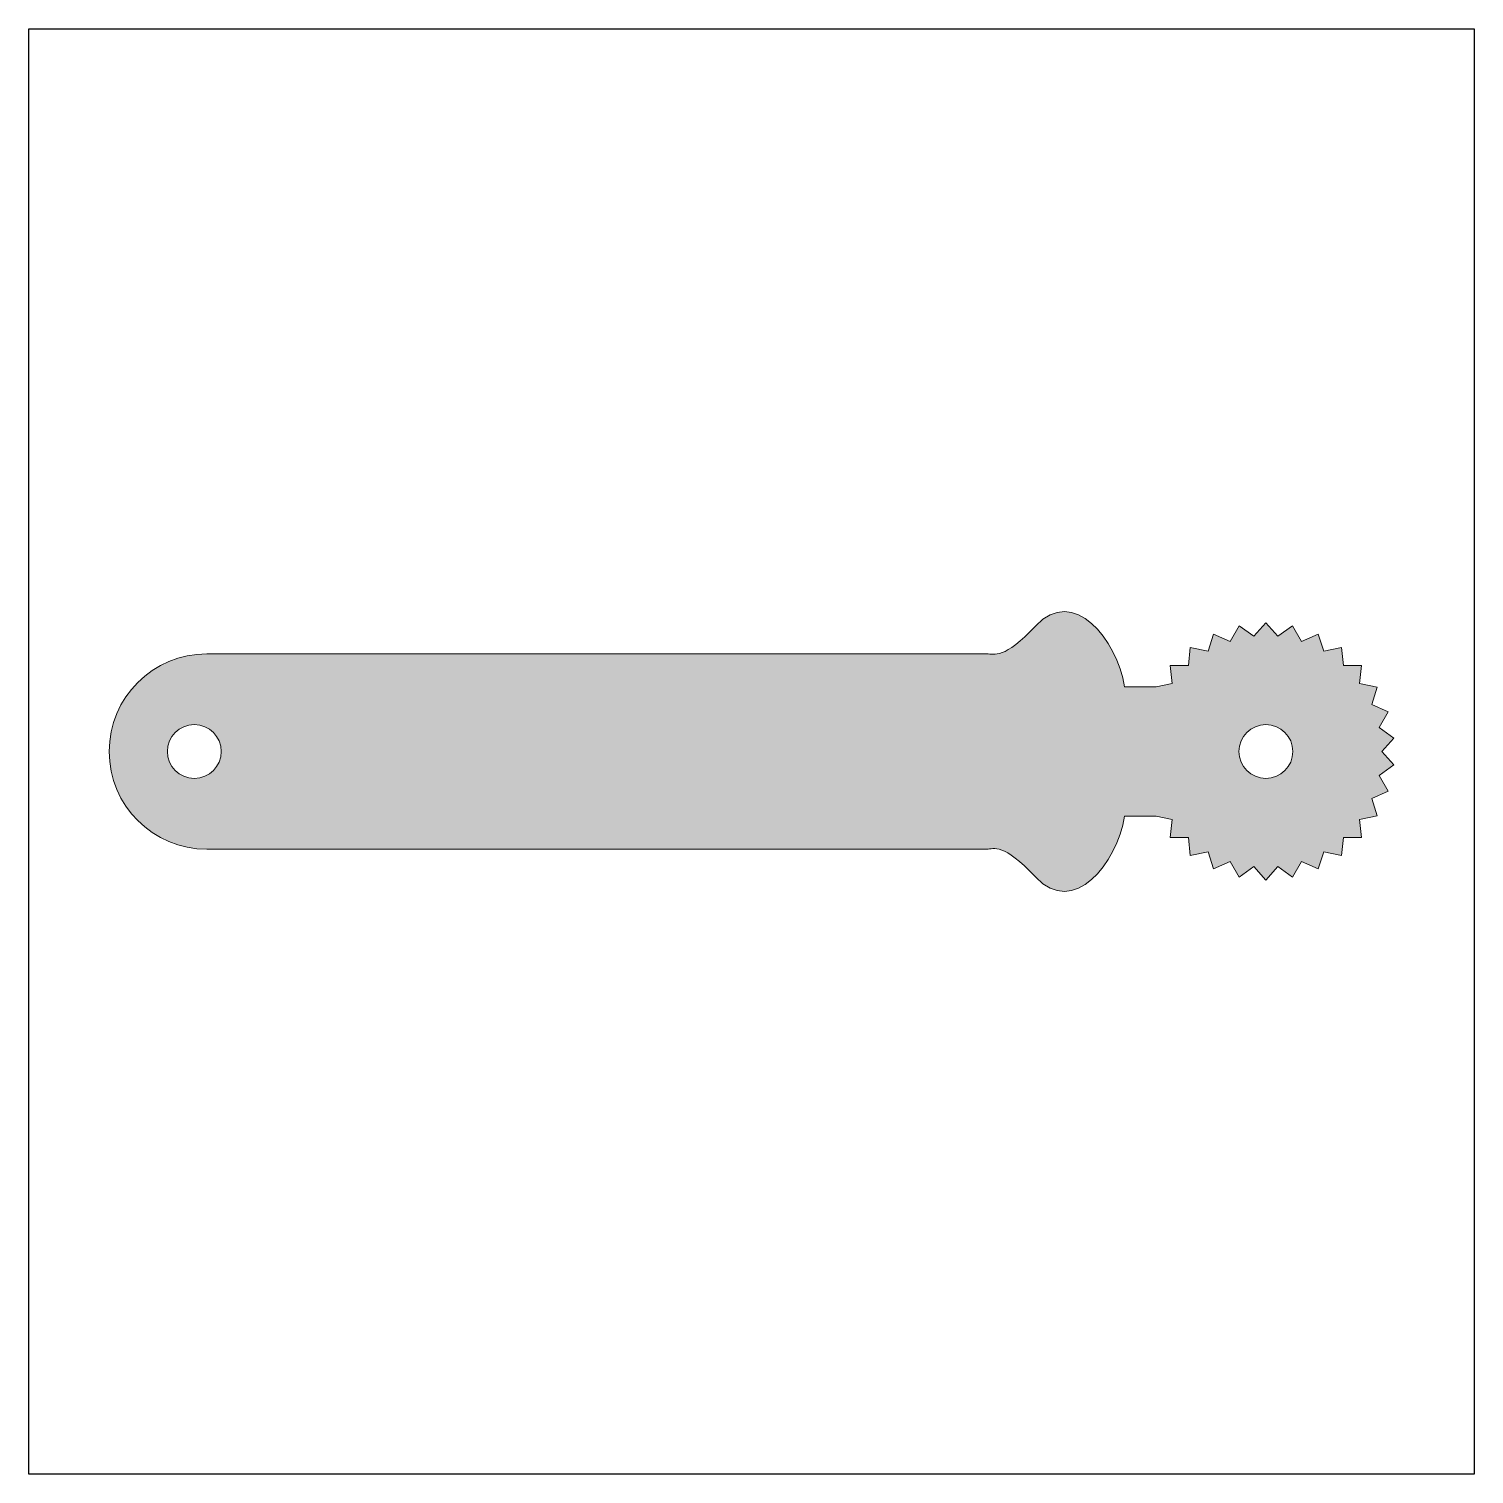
# Model space of a CAD drawing. Header units: inches. Extents: x 0 to 114, y 0 to 114.
import ezdxf

# ---------------------------------------------------------------- set-up
doc = ezdxf.new("R2010")
doc.units = ezdxf.units.IN
doc.header["$MEASUREMENT"] = 0
doc.layers.add('Image Background', color=7, linetype='Continuous')
doc.layers.add('Layer 1', color=7, linetype='Continuous')
picture_1 = doc.add_image_def('image1.png', size_in_pixel=(1350, 1350))

msp = doc.modelspace()

# ---------------------------------------------------------------- hatches: boundary and pattern name
at = {"layer": 'Layer 1', "true_color": 0x3d3356}
h = msp.add_hatch(color=199, dxfattribs=at)
h.dxf.hatch_style = 2
edge = h.paths.add_edge_path()
edge.add_spline(control_points=[(14.08, 49.42), (14.08, 49.42), (75.75, 49.42), (75.75, 49.42), (76.35, 49.42), (77.02, 49.99), (79.63, 47.2), (82.6, 44.02), (86.08, 48.29), (86.66, 52.04), (86.66, 52.04), (89.15, 52.04), (89.15, 52.04), (89.15, 52.04), (90.43, 51.77), (90.43, 51.77), (90.43, 51.77), (90.27, 50.34), (90.27, 50.34), (90.27, 50.34), (91.71, 50.35), (91.71, 50.35), (91.71, 50.35), (91.85, 48.92), (91.85, 48.92), (91.85, 48.92), (93.26, 49.22), (93.26, 49.22), (93.26, 49.22), (93.69, 47.86), (93.69, 47.86), (93.69, 47.86), (95, 48.44), (95, 48.44), (95, 48.44), (95.72, 47.2), (95.72, 47.2), (95.72, 47.2), (96.88, 48.05), (96.88, 48.05), (96.88, 48.05), (97.83, 46.98), (97.83, 46.98), (97.83, 46.98), (98.79, 48.05), (98.79, 48.05), (98.79, 48.05), (99.95, 47.2), (99.95, 47.2), (99.95, 47.2), (100.66, 48.44), (100.66, 48.44), (100.66, 48.44), (101.97, 47.86), (101.97, 47.86), (101.97, 47.86), (102.41, 49.22), (102.41, 49.22), (102.41, 49.22), (103.81, 48.92), (103.81, 48.92), (103.81, 48.92), (103.96, 50.35), (103.96, 50.35), (103.96, 50.35), (105.39, 50.34), (105.39, 50.34), (105.39, 50.34), (105.24, 51.77), (105.24, 51.77), (105.24, 51.77), (106.64, 52.06), (106.64, 52.06), (106.64, 52.06), (106.2, 53.43), (106.2, 53.43), (106.2, 53.43), (107.51, 54.01), (107.51, 54.01), (107.51, 54.01), (106.79, 55.25), (106.79, 55.25), (106.79, 55.25), (107.95, 56.09), (107.95, 56.09), (107.95, 56.09), (106.99, 57.15), (106.99, 57.15), (106.99, 57.15), (107.95, 58.21), (107.95, 58.21), (107.95, 58.21), (106.79, 59.05), (106.79, 59.05), (106.79, 59.05), (107.51, 60.29), (107.51, 60.29), (107.51, 60.29), (106.2, 60.87), (106.2, 60.87), (106.2, 60.87), (106.64, 62.24), (106.64, 62.24), (106.64, 62.24), (105.24, 62.53), (105.24, 62.53), (105.24, 62.53), (105.39, 63.96), (105.39, 63.96), (105.39, 63.96), (103.96, 63.95), (103.96, 63.95), (103.96, 63.95), (103.81, 65.38), (103.81, 65.38), (103.81, 65.38), (102.41, 65.08), (102.41, 65.08), (102.41, 65.08), (101.97, 66.44), (101.97, 66.44), (101.97, 66.44), (100.66, 65.86), (100.66, 65.86), (100.66, 65.86), (99.95, 67.1), (99.95, 67.1), (99.95, 67.1), (98.79, 66.26), (98.79, 66.26), (98.79, 66.26), (97.83, 67.32), (97.83, 67.32), (97.83, 67.32), (96.88, 66.26), (96.88, 66.26), (96.88, 66.26), (95.72, 67.1), (95.72, 67.1), (95.72, 67.1), (95, 65.86), (95, 65.86), (95, 65.86), (93.69, 66.44), (93.69, 66.44), (93.69, 66.44), (93.26, 65.08), (93.26, 65.08), (93.26, 65.08), (91.85, 65.38), (91.85, 65.38), (91.85, 65.38), (91.71, 63.95), (91.71, 63.95), (91.71, 63.95), (90.27, 63.96), (90.27, 63.96), (90.27, 63.96), (90.43, 62.53), (90.43, 62.53), (90.43, 62.53), (89.15, 62.26), (89.15, 62.26), (89.15, 62.26), (86.66, 62.26), (86.66, 62.26), (86.08, 66.01), (82.6, 70.28), (79.63, 67.1), (77.1, 64.4), (76.39, 64.87), (75.75, 64.87), (75.75, 64.87), (14.08, 64.87), (14.08, 64.87), (9.81, 64.87), (6.35, 61.42), (6.35, 57.15), (6.35, 52.88), (9.81, 49.42), (14.08, 49.42)], knot_values=[0, 0, 0, 0, 1, 1, 1, 2, 2, 2, 3, 3, 3, 4, 4, 4, 5, 5, 5, 6, 6, 6, 7, 7, 7, 8, 8, 8, 9, 9, 9, 10, 10, 10, 11, 11, 11, 12, 12, 12, 13, 13, 13, 14, 14, 14, 15, 15, 15, 16, 16, 16, 17, 17, 17, 18, 18, 18, 19, 19, 19, 20, 20, 20, 21, 21, 21, 22, 22, 22, 23, 23, 23, 24, 24, 24, 25, 25, 25, 26, 26, 26, 27, 27, 27, 28, 28, 28, 29, 29, 29, 30, 30, 30, 31, 31, 31, 32, 32, 32, 33, 33, 33, 34, 34, 34, 35, 35, 35, 36, 36, 36, 37, 37, 37, 38, 38, 38, 39, 39, 39, 40, 40, 40, 41, 41, 41, 42, 42, 42, 43, 43, 43, 44, 44, 44, 45, 45, 45, 46, 46, 46, 47, 47, 47, 48, 48, 48, 49, 49, 49, 50, 50, 50, 51, 51, 51, 52, 52, 52, 53, 53, 53, 54, 54, 54, 55, 55, 55, 56, 56, 56, 57, 57, 57, 58, 58, 58, 59, 59, 59, 60, 60, 60, 60], degree=3, periodic=1)
edge = h.paths.add_edge_path()
edge.add_spline(control_points=[(97.83, 59.28), (99.01, 59.28), (99.96, 58.33), (99.96, 57.15), (99.96, 55.97), (99.01, 55.02), (97.83, 55.02), (96.66, 55.02), (95.7, 55.97), (95.7, 57.15), (95.7, 58.33), (96.66, 59.28), (97.83, 59.28)], knot_values=[0, 0, 0, 0, 1, 1, 1, 2, 2, 2, 3, 3, 3, 4, 4, 4, 4], degree=3, periodic=1)
edge = h.paths.add_edge_path()
edge.add_spline(control_points=[(13.08, 59.28), (14.26, 59.28), (15.21, 58.33), (15.21, 57.15), (15.21, 55.97), (14.26, 55.02), (13.08, 55.02), (11.9, 55.02), (10.95, 55.97), (10.95, 57.15), (10.95, 58.33), (11.9, 59.28), (13.08, 59.28)], knot_values=[0, 0, 0, 0, 1, 1, 1, 2, 2, 2, 3, 3, 3, 4, 4, 4, 4], degree=3, periodic=1)

# ---------------------------------------------------------------- linework, layer by layer
at = {"layer": 'Layer 1', "lineweight": 0}
for points, knots in [([(14.08, 49.42), (14.08, 49.42), (75.75, 49.42), (75.75, 49.42), (76.35, 49.42), (77.02, 49.99), (79.63, 47.2), (82.6, 44.02), (86.08, 48.29), (86.66, 52.04), (86.66, 52.04), (89.15, 52.04), (89.15, 52.04), (89.15, 52.04), (90.43, 51.77), (90.43, 51.77), (90.43, 51.77), (90.27, 50.34), (90.27, 50.34), (90.27, 50.34), (91.71, 50.35), (91.71, 50.35), (91.71, 50.35), (91.85, 48.92), (91.85, 48.92), (91.85, 48.92), (93.26, 49.22), (93.26, 49.22), (93.26, 49.22), (93.69, 47.86), (93.69, 47.86), (93.69, 47.86), (95, 48.44), (95, 48.44), (95, 48.44), (95.72, 47.2), (95.72, 47.2), (95.72, 47.2), (96.88, 48.05), (96.88, 48.05), (96.88, 48.05), (97.83, 46.98), (97.83, 46.98), (97.83, 46.98), (98.79, 48.05), (98.79, 48.05), (98.79, 48.05), (99.95, 47.2), (99.95, 47.2), (99.95, 47.2), (100.66, 48.44), (100.66, 48.44), (100.66, 48.44), (101.97, 47.86), (101.97, 47.86), (101.97, 47.86), (102.41, 49.22), (102.41, 49.22), (102.41, 49.22), (103.81, 48.92), (103.81, 48.92), (103.81, 48.92), (103.96, 50.35), (103.96, 50.35), (103.96, 50.35), (105.39, 50.34), (105.39, 50.34), (105.39, 50.34), (105.24, 51.77), (105.24, 51.77), (105.24, 51.77), (106.64, 52.06), (106.64, 52.06), (106.64, 52.06), (106.2, 53.43), (106.2, 53.43), (106.2, 53.43), (107.51, 54.01), (107.51, 54.01), (107.51, 54.01), (106.79, 55.25), (106.79, 55.25), (106.79, 55.25), (107.95, 56.09), (107.95, 56.09), (107.95, 56.09), (106.99, 57.15), (106.99, 57.15), (106.99, 57.15), (107.95, 58.21), (107.95, 58.21), (107.95, 58.21), (106.79, 59.05), (106.79, 59.05), (106.79, 59.05), (107.51, 60.29), (107.51, 60.29), (107.51, 60.29), (106.2, 60.87), (106.2, 60.87), (106.2, 60.87), (106.64, 62.24), (106.64, 62.24), (106.64, 62.24), (105.24, 62.53), (105.24, 62.53), (105.24, 62.53), (105.39, 63.96), (105.39, 63.96), (105.39, 63.96), (103.96, 63.95), (103.96, 63.95), (103.96, 63.95), (103.81, 65.38), (103.81, 65.38), (103.81, 65.38), (102.41, 65.08), (102.41, 65.08), (102.41, 65.08), (101.97, 66.44), (101.97, 66.44), (101.97, 66.44), (100.66, 65.86), (100.66, 65.86), (100.66, 65.86), (99.95, 67.1), (99.95, 67.1), (99.95, 67.1), (98.79, 66.26), (98.79, 66.26), (98.79, 66.26), (97.83, 67.32), (97.83, 67.32), (97.83, 67.32), (96.88, 66.26), (96.88, 66.26), (96.88, 66.26), (95.72, 67.1), (95.72, 67.1), (95.72, 67.1), (95, 65.86), (95, 65.86), (95, 65.86), (93.69, 66.44), (93.69, 66.44), (93.69, 66.44), (93.26, 65.08), (93.26, 65.08), (93.26, 65.08), (91.85, 65.38), (91.85, 65.38), (91.85, 65.38), (91.71, 63.95), (91.71, 63.95), (91.71, 63.95), (90.27, 63.96), (90.27, 63.96), (90.27, 63.96), (90.43, 62.53), (90.43, 62.53), (90.43, 62.53), (89.15, 62.26), (89.15, 62.26), (89.15, 62.26), (86.66, 62.26), (86.66, 62.26), (86.08, 66.01), (82.6, 70.28), (79.63, 67.1), (77.1, 64.4), (76.39, 64.87), (75.75, 64.87), (75.75, 64.87), (14.08, 64.87), (14.08, 64.87), (9.81, 64.87), (6.35, 61.42), (6.35, 57.15), (6.35, 52.88), (9.81, 49.42), (14.08, 49.42)], [0, 0, 0, 0, 1, 1, 1, 2, 2, 2, 3, 3, 3, 4, 4, 4, 5, 5, 5, 6, 6, 6, 7, 7, 7, 8, 8, 8, 9, 9, 9, 10, 10, 10, 11, 11, 11, 12, 12, 12, 13, 13, 13, 14, 14, 14, 15, 15, 15, 16, 16, 16, 17, 17, 17, 18, 18, 18, 19, 19, 19, 20, 20, 20, 21, 21, 21, 22, 22, 22, 23, 23, 23, 24, 24, 24, 25, 25, 25, 26, 26, 26, 27, 27, 27, 28, 28, 28, 29, 29, 29, 30, 30, 30, 31, 31, 31, 32, 32, 32, 33, 33, 33, 34, 34, 34, 35, 35, 35, 36, 36, 36, 37, 37, 37, 38, 38, 38, 39, 39, 39, 40, 40, 40, 41, 41, 41, 42, 42, 42, 43, 43, 43, 44, 44, 44, 45, 45, 45, 46, 46, 46, 47, 47, 47, 48, 48, 48, 49, 49, 49, 50, 50, 50, 51, 51, 51, 52, 52, 52, 53, 53, 53, 54, 54, 54, 55, 55, 55, 56, 56, 56, 57, 57, 57, 58, 58, 58, 59, 59, 59, 60, 60, 60, 60]), ([(13.08, 59.28), (14.26, 59.28), (15.21, 58.33), (15.21, 57.15), (15.21, 55.97), (14.26, 55.02), (13.08, 55.02), (11.9, 55.02), (10.95, 55.97), (10.95, 57.15), (10.95, 58.33), (11.9, 59.28), (13.08, 59.28)], [0, 0, 0, 0, 1, 1, 1, 2, 2, 2, 3, 3, 3, 4, 4, 4, 4]), ([(97.83, 59.28), (99.01, 59.28), (99.96, 58.33), (99.96, 57.15), (99.96, 55.97), (99.01, 55.02), (97.83, 55.02), (96.66, 55.02), (95.7, 55.97), (95.7, 57.15), (95.7, 58.33), (96.66, 59.28), (97.83, 59.28)], [0, 0, 0, 0, 1, 1, 1, 2, 2, 2, 3, 3, 3, 4, 4, 4, 4])]:
    msp.add_open_spline(points, degree=3, knots=knots, dxfattribs=at)

# ---------------------------------------------------------------- pictures from other files: only their frames are drawn
at = {"layer": 'Image Background'}
image = msp.add_image(picture_1, insert=(0, 0), size_in_units=(114.3, 114.3), dxfattribs=at)

doc.saveas('drawing.dxf')
